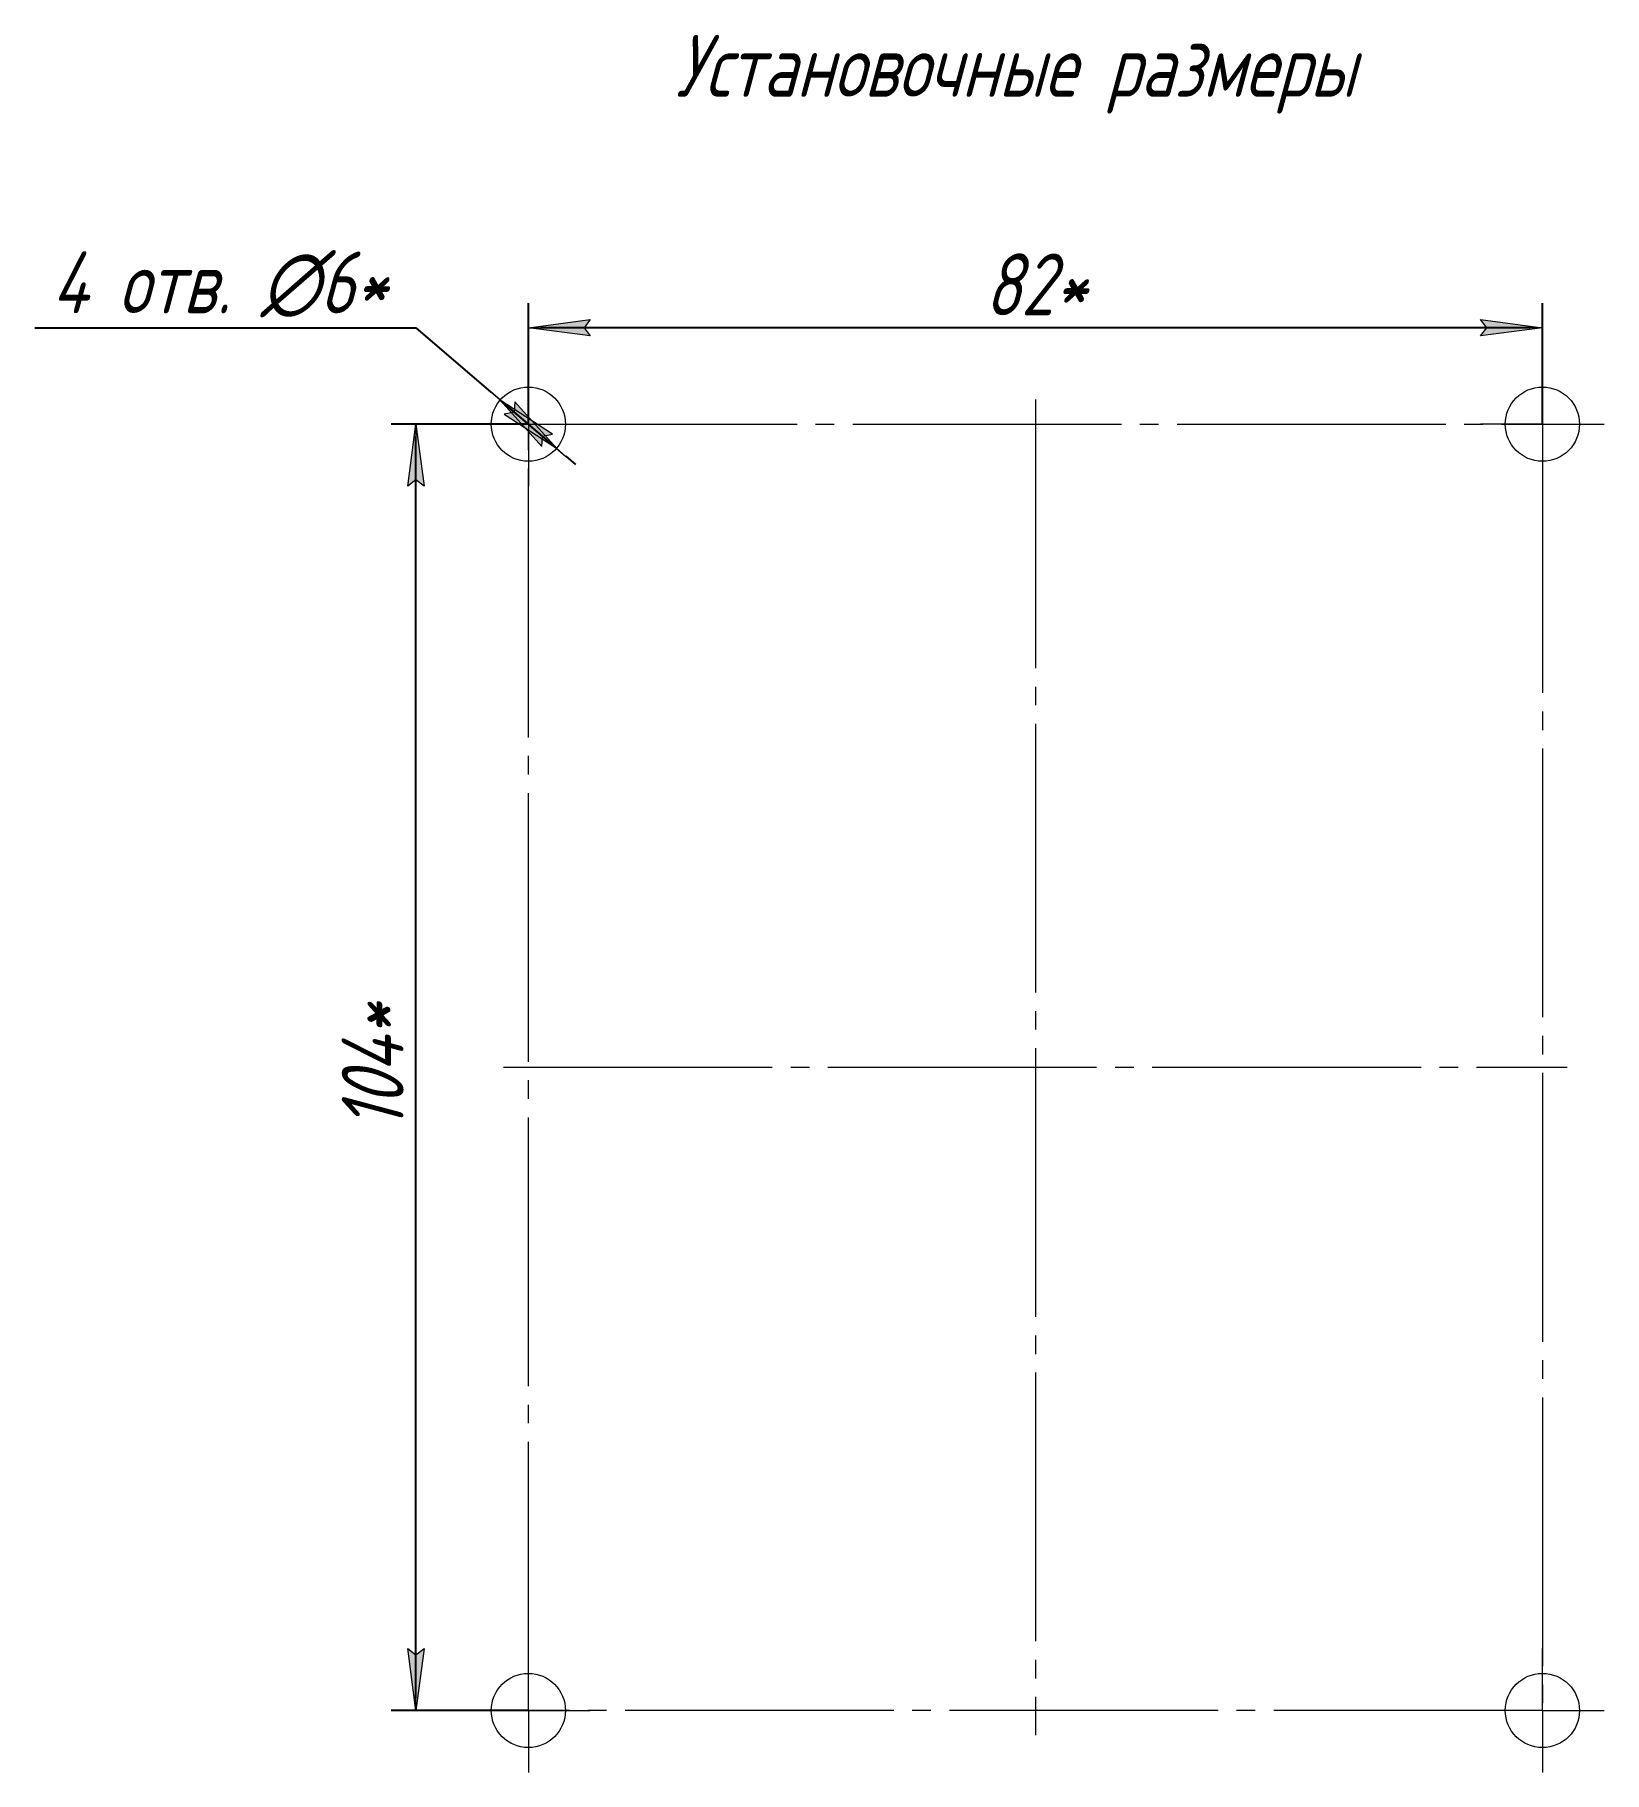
# Model space of a CAD drawing. Header units: millimetres. Extents: x 1532 to 1659, y 2074 to 2214.
import ezdxf

# ---------------------------------------------------------------- set-up
doc = ezdxf.new("R2010")
doc.units = ezdxf.units.MM
for name, pattern in [('K5LT32768', [0]), ('K5LT_AXLED', [26.227272, 21.727272, -1.5, 1.5, -1.5]), ('K5LT_THIN', [0])]:
    doc.linetypes.add(name, pattern=pattern)
doc.layers.add('Системный слой', color=7, linetype='Continuous')
doc.styles.add('KDIMTEXTSTYLE', font='GOST_AU.SHX', dxfattribs={"width": 0.96, "oblique": 15, "height": 5})
doc.styles.add('KTEXTSTYLE', font='GOST_AU.SHX', dxfattribs={"width": 0.96, "height": 5})
doc.dimstyles.new('KDIMSTYLE (1.00)', dxfattribs={"dimtxt": 5, "dimasz": 1, "dimexe": 2, "dimexo": 0, "dimgap": 1, "dimtad": 1, "dimtxsty": 'KDIMTEXTSTYLE', "dimsah": 1, "dimcen": 0, "dimdle": 1, "dimazin": 3, "dimtfac": 0.667, "dimtmove": 0, "dimatfit": 3, "dimtvp": 1})

# ---------------------------------------------------------------- blocks, each defined once
blk = doc.blocks.new('U354')
at = {"layer": 'Системный слой', "color": 30, "linetype": 'K5LT_AXLED', "lineweight": 18, "true_color": 0xff8000}
for p, q in [((7952.72, -263.37), (8034.72, -263.37)), ((7952.72, -367.37), (7952.72, -263.37)), ((8034.72, -263.37), (8034.72, -367.37)), ((8034.72, -367.37), (7952.72, -367.37))]:
    blk.add_line(p, q, dxfattribs=at)
blk = doc.blocks.new('U355')
at = {"layer": 'Системный слой', "color": 30, "linetype": 'K5LT_AXLED', "lineweight": 18, "true_color": 0xff8000}
for q in [(7952.72, -258.37), (7947.72, -263.37), (7952.72, -268.37), (7957.72, -263.37)]:
    blk.add_line((7952.72, -263.37), q, dxfattribs=at)
blk = doc.blocks.new('U356')
at = {"layer": 'Системный слой', "color": 30, "linetype": 'K5LT_AXLED', "lineweight": 18, "true_color": 0xff8000}
for q in [(8034.72, -258.37), (8029.72, -263.37), (8039.72, -263.37), (8034.72, -268.37)]:
    blk.add_line((8034.72, -263.37), q, dxfattribs=at)
blk = doc.blocks.new('U357')
at = {"layer": 'Системный слой', "color": 30, "linetype": 'K5LT_AXLED', "lineweight": 18, "true_color": 0xff8000}
for q in [(8034.72, -362.37), (8029.72, -367.37), (8039.72, -367.37), (8034.72, -372.37)]:
    blk.add_line((8034.72, -367.37), q, dxfattribs=at)
blk = doc.blocks.new('U358')
at = {"layer": 'Системный слой', "color": 30, "linetype": 'K5LT_AXLED', "lineweight": 18, "true_color": 0xff8000}
for q in [(7952.72, -362.37), (7947.72, -367.37), (7952.72, -372.37), (7957.72, -367.37)]:
    blk.add_line((7952.72, -367.37), q, dxfattribs=at)
blk = doc.blocks.new('KDIMARROW_01')
at = {"layer": 'Системный слой'}
blk.add_hatch(color=0, dxfattribs=at).paths.add_polyline_path([(0, 0), (-5, 0.66), (-4.5, 0), (-5, -0.66)])
at = {"layer": 'Системный слой', "color": 0, "linetype": 'K5LT_THIN', "lineweight": 18}
for p, q in [((-4.5, 0), (-5, 0.66)), ((-5, 0.66), (0, 0)), ((0, 0), (-5, -0.66)), ((-5, -0.66), (-4.5, 0)), ((0, 0), (-1, 0))]:
    blk.add_line(p, q, dxfattribs=at)
blk = doc.blocks.new('*D140')
at = {"layer": 'Defpoints', "color": 0, "transparency": 16777216}
for p in [(-41, 59.79), (-41, 52), (41, 52)]:
    blk.add_point(p, dxfattribs=at)
at = {"layer": 'Системный слой', "color": 0, "lineweight": -2, "transparency": 16777216}
for p, q in [((-41, 52), (-41, 61.79)), ((41, 52), (41, 61.79)), ((40, 59.79), (-40, 59.79))]:
    blk.add_line(p, q, dxfattribs=at)
at = {"layer": 'Системный слой', "color": 0, "lineweight": -2, "transparency": 16777216, "rotation": 180}
blk.add_blockref('KDIMARROW_01', (-41, 59.79), dxfattribs=at)
at = {"layer": 'Системный слой', "color": 0, "lineweight": -2, "transparency": 16777216}
blk.add_blockref('KDIMARROW_01', (41, 59.79), dxfattribs=at)
at = {"layer": 'Системный слой', "color": 7, "transparency": 16777216, "insert": (0, 63.3), "char_height": 5, "attachment_point": 5, "style": 'KDIMTEXTSTYLE'}
blk.add_mtext('\\A1;\\H5.0;\\W0.965;\\Q15;82\\H5.0;\\W0.965;\\Q15;\\Q15;*', dxfattribs=at)
blk = doc.blocks.new('*D141')
at = {"layer": 'Defpoints', "color": 0, "transparency": 16777216}
for p in [(-50.09, 52), (-41, 52), (-41, -52)]:
    blk.add_point(p, dxfattribs=at)
at = {"layer": 'Системный слой', "color": 0, "lineweight": -2, "transparency": 16777216}
for p, q in [((-41, 52), (-52.09, 52)), ((-50.09, -51), (-50.09, 51)), ((-41, -52), (-52.09, -52))]:
    blk.add_line(p, q, dxfattribs=at)
for p, rotation in [((-50.09, 52), 90), ((-50.09, -52), 270)]:
    blk.add_blockref('KDIMARROW_01', p, dxfattribs=dict(at, rotation=rotation))
at = {"layer": 'Системный слой', "color": 7, "transparency": 16777216, "insert": (-53.59, 0), "char_height": 5, "attachment_point": 5, "rotation": 90, "style": 'KDIMTEXTSTYLE'}
blk.add_mtext('\\A1;\\H5.0;\\W0.965;\\Q15;104\\H5.0;\\W0.965;\\Q15;\\Q15;*', dxfattribs=at)
blk = doc.blocks.new('KDIMARROW_02')
at = {"layer": 'Системный слой'}
blk.add_hatch(color=0, dxfattribs=at).paths.add_polyline_path([(4.5, 0), (5, 0.66), (0, 0), (5, -0.66)])
at = {"layer": 'Системный слой', "color": 0, "linetype": 'K5LT_THIN', "lineweight": 18}
for p, q in [((0, 0), (-1, 0)), ((5, 0.66), (0, 0)), ((0, 0), (5, -0.66)), ((0, 0), (7, 0)), ((4.5, 0), (5, 0.66)), ((5, -0.66), (4.5, 0))]:
    blk.add_line(p, q, dxfattribs=at)
blk = doc.blocks.new('*D142')
at = {"layer": 'Defpoints', "color": 0, "transparency": 16777216}
for p in [(-43.28, 53.95), (-38.72, 50.05)]:
    blk.add_point(p, dxfattribs=at)
at = {"layer": 'Системный слой', "color": 0, "lineweight": -2, "transparency": 16777216}
for p, q in [((-80.91, 59.79), (-50.09, 59.79)), ((-50.09, 59.79), (-44.04, 54.6)), ((-38.72, 50.05), (-43.28, 53.95)), ((-37.96, 49.4), (-37.2, 48.75))]:
    blk.add_line(p, q, dxfattribs=at)
for p, rotation in [((-38.72, 50.05), 139.3923801947676), ((-43.28, 53.95), 319.3923801947676)]:
    blk.add_blockref('KDIMARROW_02', p, dxfattribs=dict(at, rotation=rotation))
at = {"layer": 'Системный слой', "color": 7, "transparency": 16777216, "insert": (-66, 63.3), "char_height": 5, "attachment_point": 5, "style": 'KDIMTEXTSTYLE'}
blk.add_mtext('\\A1;\\H5.0;\\W0.965;\\Q15;\\Q15;4 отв. \\H5.0;\\W0.965;\\Q15;∅6\\H5.0;\\W0.965;\\Q15;\\Q15;*', dxfattribs=at)
blk = doc.blocks.new('VP.121209_installation_dimensions')
at = {"layer": 'Системный слой', "color": 30, "linetype": 'K5LT_AXLED', "lineweight": 18, "true_color": 0xff8000}
for p, q in [((0, 54), (0, -54)), ((-43, 0), (43, 0))]:
    blk.add_line(p, q, dxfattribs=at)
at = {"layer": 'Системный слой', "color": 51, "linetype": 'K5LT32768', "lineweight": 9, "true_color": 0xffff52}
for centre in [(-41, 52), (41, 52), (-41, -52), (41, -52)]:
    blk.add_circle(centre, 3, dxfattribs=at)
at = {"layer": 'Системный слой'}
for name in ['U355', 'U356', 'U354', 'U358', 'U357']:
    blk.add_blockref(name, (-7993.72, 315.367), dxfattribs=at)
at = {"layer": 'Системный слой', "color": 7, "insert": (-29.102, 83.468), "char_height": 2.5, "attachment_point": 1, "style": 'KTEXTSTYLE'}
blk.add_mtext('\\H3.5;\\W0.965;\\Q15;\\Q15;\\H5.00;Установочные размеры', dxfattribs=at)
at = {"layer": 'Системный слой', "color": 7}
dim = blk.add_diameter_dim_2p(p1=(-38.722, 50.047), p2=(-43.278, 53.953), dimstyle='KDIMSTYLE (1.00)', override={"dimtih": 1, "dimtoh": 1, "dimpost": '\\H5.0;\\W0.965;\\Q15;\\Q15;4 отв. \\H5.0;\\W0.965;\\Q15;∅<>\\H5.0;\\W0.965;\\Q15;\\Q15;*', "dimblk1": 'KDIMARROW_02', "dimblk2": 'KDIMARROW_02', "dimclrt": 7, "dimtmove": 1, "dimatfit": 2, "dimtolj": 1}, dxfattribs=at)
dim.commit()
dim.dimension.update_dxf_attribs({"geometry": '*D142', "text_midpoint": (-50.091, 59.794), "dimtype": 163})
dim = blk.add_linear_dim(base=(-41, 59.794), p1=(41, 52), p2=(-41, 52), dimstyle='KDIMSTYLE (1.00)', override={"dimexo": 0, "dimpost": '\\H5.0;\\W0.965;\\Q15;<>\\H5.0;\\W0.965;\\Q15;\\Q15;*', "dimblk1": 'KDIMARROW_01', "dimblk2": 'KDIMARROW_01', "dimse1": 0, "dimse2": 0, "dimclrt": 7, "dimtolj": 1}, dxfattribs=at)
dim.commit()
dim.dimension.update_dxf_attribs({"geometry": '*D140', "text_midpoint": (0, 59.794), "dimtype": 160})
dim = blk.add_linear_dim(base=(-50.091, 52), p1=(-41, -52), p2=(-41, 52), angle=90, dimstyle='KDIMSTYLE (1.00)', override={"dimexo": 0, "dimpost": '\\H5.0;\\W0.965;\\Q15;<>\\H5.0;\\W0.965;\\Q15;\\Q15;*', "dimblk1": 'KDIMARROW_01', "dimblk2": 'KDIMARROW_01', "dimse1": 0, "dimse2": 0, "dimclrt": 7, "dimtolj": 1}, dxfattribs=at)
dim.commit()
dim.dimension.update_dxf_attribs({"geometry": '*D141', "text_midpoint": (-50.091, 0), "dimtype": 160})

msp = doc.modelspace()

# ---------------------------------------------------------------- block references
at = {"layer": 'Системный слой'}
msp.add_blockref('VP.121209_installation_dimensions', (1613.26, 2130.76), dxfattribs=at)

doc.saveas('drawing.dxf')
